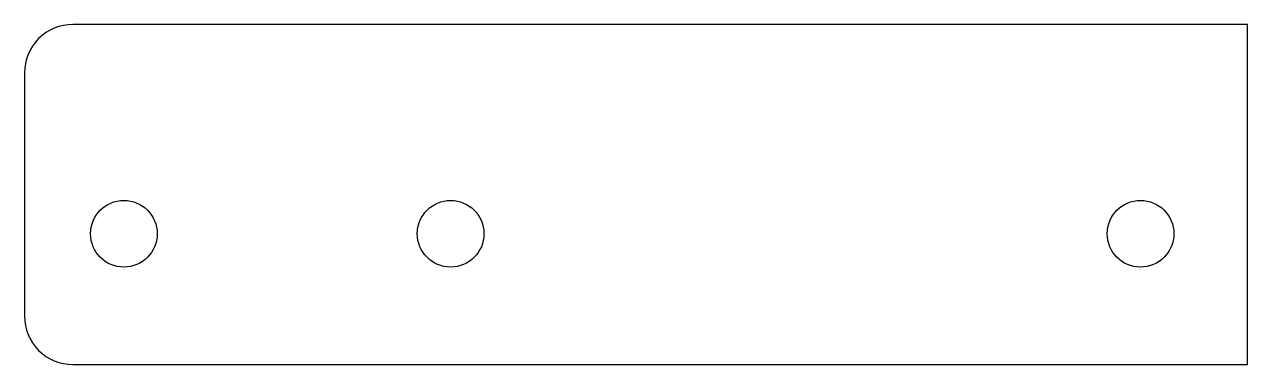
# Model space of a CAD drawing. Header units: inches. Extents: x -0.15 to 3.54, y 0 to 1.02.
import ezdxf

# ---------------------------------------------------------------- set-up
doc = ezdxf.new("R2010")
doc.units = ezdxf.units.IN
doc.header["$MEASUREMENT"] = 0

msp = doc.modelspace()

# ---------------------------------------------------------------- linework, layer by layer
msp.add_lwpolyline([(0, 1.0236, 0.414214), (-0.1457, 0.878), (-0.1457, 0.1457, 0.414214), (0, 0), (3.5386, 0), (3.5386, 1.0236)], format="xyb", close=True)
for centre in [(0.1538, 0.3937), (1.1381, 0.3937), (3.2163, 0.3937)]:
    msp.add_circle(centre, 0.1004)

doc.saveas('drawing.dxf')
